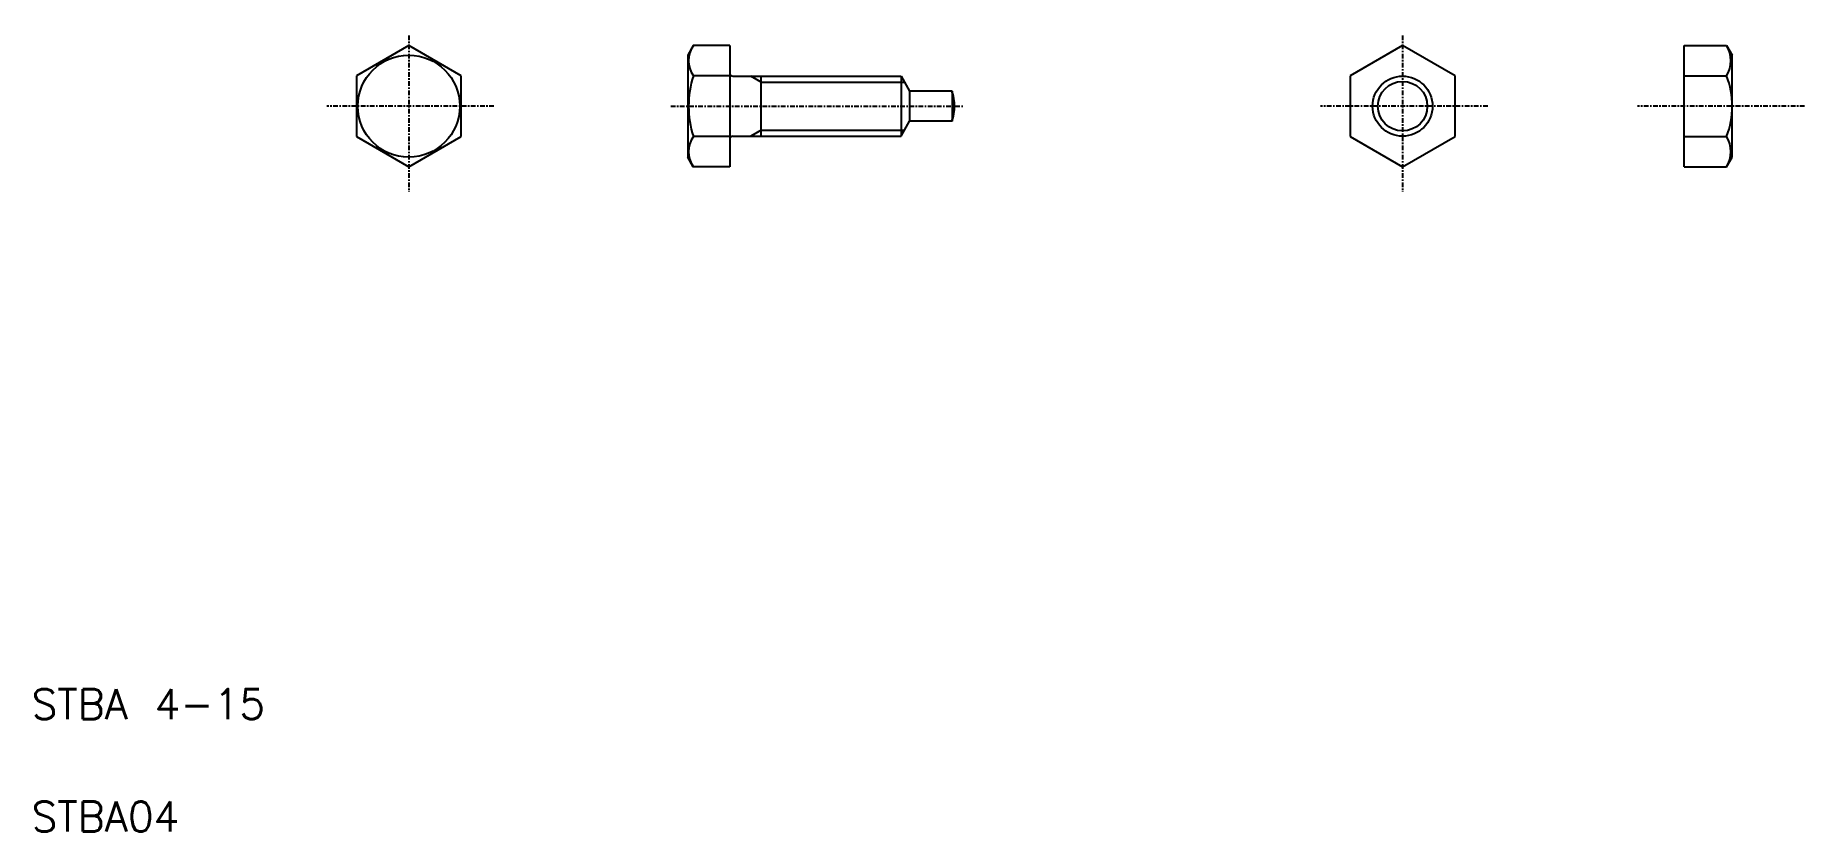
# Model space of a CAD drawing. Extents: x 5 to 123, y 5 to 58.
import ezdxf

# ---------------------------------------------------------------- set-up
doc = ezdxf.new("R2010")
doc.units = 0
doc.header["$LTSCALE"] = 0.25
doc.linetypes.add('CENTER', pattern=[2, 1.25, -0.25, 0.25, -0.25])
doc.layers.get('0').update_dxf_attribs({"linetype": 'CONTINUOUS'})
doc.layers.add('CENTER', color=1, linetype='CENTER')
doc.styles.get("Standard").update_dxf_attribs({"font": 'TXT', "bigfont": 'BIGFONT'})

msp = doc.modelspace()

# ---------------------------------------------------------------- linework, layer by layer
at = {"color": 7, "linetype": 'CONTINUOUS'}
for p, q in [((30.17, 57.39), (26.67, 55.37)), ((33.67, 55.37), (30.17, 57.39)), ((49.15, 57.39), (48.78, 56.75)), ((48.78, 56.75), (48.78, 49.95)), ((51.58, 57.39), (49.15, 57.39)), ((51.58, 57.39), (51.58, 49.31)), ((96.47, 57.39), (92.97, 55.37)), ((99.97, 55.37), (96.47, 57.39)), ((115.26, 57.39), (118.09, 57.39)), ((115.26, 49.31), (115.26, 57.39)), ((118.09, 57.39), (118.46, 56.75)), ((118.46, 49.95), (118.46, 56.75)), ((26.67, 55.37), (26.67, 51.33)), ((33.67, 51.33), (33.67, 55.37)), ((51.58, 55.37), (49.15, 55.37)), ((51.78, 55.35), (63.01, 55.35)), ((53.68, 51.35), (53.68, 55.35)), ((63.01, 55.35), (63.01, 51.35)), ((66.41, 54.35), (63.58, 54.35)), ((66.41, 54.35), (66.41, 52.35)), ((92.97, 55.37), (92.97, 51.33)), ((99.97, 51.33), (99.97, 55.37)), ((115.26, 55.37), (118.09, 55.37)), ((66.41, 52.35), (63.58, 52.35)), ((26.67, 51.33), (30.17, 49.31)), ((30.17, 49.31), (33.67, 51.33)), ((51.58, 51.33), (49.15, 51.33)), ((51.78, 51.35), (63.01, 51.35)), ((92.97, 51.33), (96.47, 49.31)), ((96.47, 49.31), (99.97, 51.33)), ((115.26, 51.33), (118.09, 51.33)), ((49.15, 49.31), (48.78, 49.95)), ((118.09, 49.31), (118.46, 49.95)), ((51.58, 49.31), (49.15, 49.31)), ((115.26, 49.31), (118.09, 49.31))]:
    msp.add_line(p, q, dxfattribs=at)
for p, q in [((51.58, 55.37), (51.58, 55.37)), ((51.58, 53.35), (51.58, 53.35))]:
    msp.add_line(p, q)
at = {"color": 3, "linetype": 'CONTINUOUS'}
for p, q in [((53.68, 54.95), (52.99, 55.35)), ((53.68, 54.95), (63.24, 54.95)), ((53.68, 51.75), (52.99, 51.35)), ((53.68, 51.75), (63.24, 51.75))]:
    msp.add_line(p, q, dxfattribs=at)
at = {"linetype": 'CONTINUOUS'}
for p, q in [((63.01, 55.35), (63.58, 54.35)), ((63.58, 54.35), (63.58, 52.35)), ((63.01, 51.35), (63.58, 52.35))]:
    msp.add_line(p, q, dxfattribs=at)
at = {"color": 7, "linetype": 'CONTINUOUS'}
for centre, radius in [((30.17, 53.35), 3.4), ((96.47, 53.35), 1.65)]:
    msp.add_circle(centre, radius, dxfattribs=at)
at = {"color": 3, "linetype": 'CONTINUOUS'}
msp.add_circle((96.47, 53.35), 2, dxfattribs=at)
at = {"color": 7, "linetype": 'CONTINUOUS'}
for centre, radius, start, end in [((50.63, 56.38), 1.79, 145.616, 214.384), ((116.34, 56.38), 2.02, 330, 30), ((51.78, 55.55), 0.2, 180, 270), ((55.53, 53.35), 6.69, 162.4122, 197.5878), ((63.58, 53.35), 3, 340.5288, 19.4712), ((112.76, 53.35), 5.7, 339.2291, 20.7709), ((50.63, 50.32), 1.79, 145.616, 214.384), ((51.78, 51.15), 0.2, 90, 180), ((116.34, 50.32), 2.02, 330, 30)]:
    msp.add_arc(centre, radius, start, end, dxfattribs=at)
at = {"layer": 'CENTER', "color": 1, "linetype": 'CENTER'}
for p, q in [((30.17, 58.07), (30.17, 47.65)), ((96.47, 58.07), (96.47, 47.65)), ((35.85, 53.35), (24.7, 53.35)), ((47.64, 53.35), (67.17, 53.35)), ((102.15, 53.35), (91, 53.35)), ((123.29, 53.35), (112.15, 53.35))]:
    msp.add_line(p, q, dxfattribs=at)

# ---------------------------------------------------------------- texts
for s, p in [('STBA 4-15', (5, 12.5)), ('STBA04', (5, 5))]:
    msp.add_text(s, height=2).set_placement(p)

doc.saveas('drawing.dxf')
